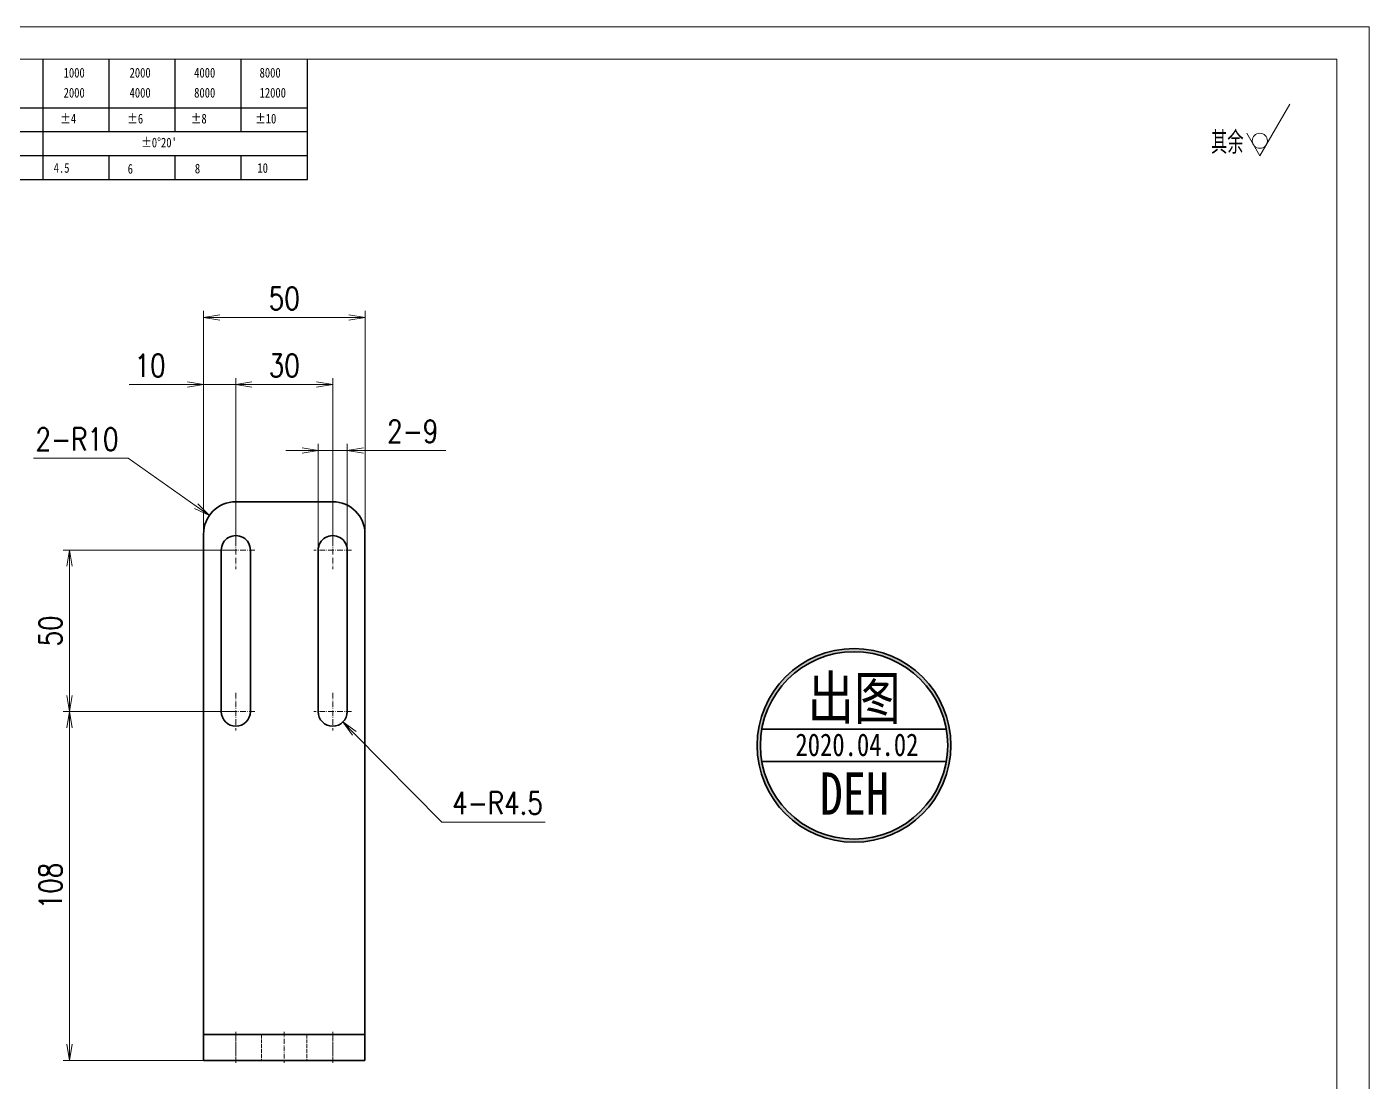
# Model space of a CAD drawing. Header units: millimetres. Extents: x 1333 to 190452, y -42879 to -5704.
# Drawn here: x 176818.8 to 177234.4, y -17493.6 to -17166.8 of the extents above; entities that cross this region are included whole.
import ezdxf
from ezdxf.enums import TextEntityAlignment as Align

# ---------------------------------------------------------------- set-up
doc = ezdxf.new("R2010")
doc.units = ezdxf.units.MM
doc.header["$LTSCALE"] = 0.5
for name, pattern in [('AM_ISO02W050x2', [3.75, 3, -0.75]), ('AM_ISO08W050x2', [9, 6, -0.75, 1.5, -0.75]), ('DASHDOT', [18.5, 12, -3, 0.5, -3]), ('DASHED', [15, 12, -3]), ('DOT2', [0.125, 0, -0.125])]:
    doc.linetypes.add(name, pattern=pattern)
for name, color, linetype, lineweight in [('中心线', 2, 'AM_ISO08W050x2', 18), ('印章专用-出图', 1, 'Continuous', 80), ('图框', 7, 'Continuous', 18), ('标注线', 3, 'Continuous', 18), ('虚线', 1, 'AM_ISO02W050x2', 18)]:
    doc.layers.add(name, color=color, linetype=linetype, lineweight=lineweight)
doc.layers.add('图\\M+19E79\\M+195B6\\M+18E9A', color=7, linetype='Continuous')
doc.layers.add('打印-禁用', color=7, linetype='Continuous', lineweight=15, plot=False)
doc.styles.add('DIM', font='romans.shx', dxfattribs={"width": 0.8, "bigfont": 'bigfont.shx'})
doc.styles.add('国标', font='simfang.ttf', dxfattribs={"width": 0.8})
doc.styles.add('机械长仿宋', font='gbenor.shx', dxfattribs={"height": 1, "bigfont": 'gbcbig.shx'})
doc.dimstyles.new('DEH 1-2$0', dxfattribs={"dimscale": 2, "dimtxt": 3.5, "dimasz": 2.5, "dimexe": 1, "dimexo": 0.625, "dimgap": 1.2, "dimtad": 1, "dimdsep": 46, "dimtxsty": 'DIM', "dimblk": 'OPEN', "dimcen": 0, "dimclrd": 8, "dimclre": 8, "dimclrt": 2, "dimazin": 2, "dimtfac": 0.5, "dimtmove": 0, "dimatfit": 3, "dimldrblk": 'OPEN', "dimfxl": 0, "dimtolj": 2, "dimlwd": 13, "dimlwe": 13, "dimarcsym": 0})
doc.dimstyles.new('DEH 1-2$4', dxfattribs={"dimscale": 2, "dimtxt": 3.5, "dimasz": 2.5, "dimexe": 1, "dimexo": 0.625, "dimgap": 1.2, "dimtad": 1, "dimtoh": 1, "dimdsep": 46, "dimtxsty": 'DIM', "dimblk": 'OPEN', "dimcen": 0, "dimclrd": 8, "dimclre": 8, "dimclrt": 2, "dimazin": 2, "dimtfac": 0.5, "dimtofl": 0, "dimtmove": 0, "dimatfit": 3, "dimldrblk": 'OPEN', "dimfxl": 0, "dimtolj": 2, "dimlwd": 18, "dimlwe": 18, "dimarcsym": 0})

# ---------------------------------------------------------------- blocks, each defined once
blk = doc.blocks.new('GZDEH零件A3图框V01版')
at = {"layer": '图\\M+19E79\\M+195B6\\M+18E9A', "color": 9}
for p, q in [((3072.2, -1561.98), (3072.2, -1554.46)), ((3082.42, -1561.98), (3082.42, -1554.46)), ((3092.64, -1561.98), (3092.64, -1554.46)), ((3102.86, -1561.98), (3102.86, -1554.46)), ((3113.09, -1573.08), (3113.09, -1554.46)), ((2996.09, -1561.98), (3113.09, -1561.98)), ((3072.2, -1573.08), (3072.2, -1561.98)), ((3082.42, -1565.68), (3082.42, -1561.98)), ((3092.64, -1565.68), (3092.64, -1561.98)), ((3102.86, -1565.68), (3102.86, -1561.98)), ((2996.09, -1565.68), (3113.09, -1565.68)), ((2996.09, -1569.38), (3113.09, -1569.38)), ((3082.42, -1573.08), (3082.42, -1569.48)), ((3092.64, -1573.08), (3092.64, -1569.38)), ((3102.86, -1573.08), (3102.86, -1569.38)), ((2990.09, -1573.08), (3113.09, -1573.08))]:
    blk.add_line(p, q, dxfattribs=at)
at = {"layer": '图框', "linetype": 'Continuous'}
for p, q in [((3272.49, -1554.46), (2882.49, -1554.46)), ((3272.49, -1832.96), (3272.49, -1554.46))]:
    blk.add_line(p, q, dxfattribs=at)
at = {"layer": '打印-禁用', "linetype": 'Continuous'}
for p, q in [((3277.49, -1549.46), (2857.49, -1549.46)), ((3277.49, -1846.46), (3277.49, -1549.46))]:
    blk.add_line(p, q, dxfattribs=at)
at = {"layer": '图\\M+19E79\\M+195B6\\M+18E9A', "color": 9, "style": '国标', "width": 0.8}
for s, p in [('1000', (3075.36, -1557.31)), ('2000', (3085.57, -1557.31)), ('4000', (3095.57, -1557.31)), ('8000', (3105.7, -1557.31)), ('2000', (3075.36, -1560.41)), ('4000', (3085.57, -1560.41)), ('8000', (3095.57, -1560.41)), ('12000', (3105.7, -1560.41)), ('±4', (3074.85, -1564.42)), ('±6', (3085.22, -1564.42)), ('±8', (3095.06, -1564.42)), ('±10', (3105.02, -1564.42)), ("±0%%D20'", (3087.38, -1568.12)), ('4.5', (3073.82, -1572.05)), ('6', (3085.28, -1572.19)), ('8', (3095.68, -1572.15)), ('10', (3105.36, -1572.06))]:
    blk.add_text(s, height=1.5, dxfattribs=at).set_placement(p)
blk = doc.blocks.new('DEH A3')
at = {"layer": '图框'}
blk.add_blockref('GZDEH零件A3图框V01版', (-2857.49, 1846.46), dxfattribs=at)
blk = doc.blocks.new('FINISHER_NON')
at = {"layer": '标注线'}
for p, q in [((0, 0), (4.62, 8)), ((-2.02, 3.5), (0, 0))]:
    blk.add_line(p, q, dxfattribs=at)
blk.add_circle((0, 2.33), 1.17, dxfattribs=at)
blk = doc.blocks.new('其余不去材料')
at = {"layer": '标注线'}
blk.add_blockref('FINISHER_NON', (0, 0), dxfattribs=at)
at = {"layer": '标注线', "color": 7, "linetype": 'DOT2', "style": '机械长仿宋'}
blk.add_text('其余', height=3.5, dxfattribs=at).set_placement((-7.56, 0.3))
blk = doc.blocks.new('_Open')
at = {"color": 0, "linetype": 'ByBlock', "lineweight": -2}
for p, q in [((-1, 0.167), (0, 0)), ((-1, -0.167), (0, 0)), ((0, 0), (-1, 0))]:
    blk.add_line(p, q, dxfattribs=at)
blk = doc.blocks.new('*D80')
at = {"layer": 'Defpoints', "color": 0, "transparency": 16777216}
for p in [(176923.5, -17256.83), (176873.5, -17323.9), (176923.5, -17323.9)]:
    blk.add_point(p, dxfattribs=at)
at = {"layer": '标注线', "color": 8, "lineweight": 13, "transparency": 16777216}
for p, q in [((176873.5, -17322.65), (176873.5, -17254.83)), ((176878.5, -17256.83), (176918.5, -17256.83)), ((176923.5, -17322.65), (176923.5, -17254.83))]:
    blk.add_line(p, q, dxfattribs=at)
at = {"layer": '标注线', "color": 8, "lineweight": 13, "transparency": 16777216, "xscale": 5, "yscale": 5, "zscale": 5, "rotation": 180}
blk.add_blockref('_Open', (176873.5, -17256.83), dxfattribs=at)
at = {"layer": '标注线', "color": 8, "lineweight": 13, "transparency": 16777216, "xscale": 5, "yscale": 5, "zscale": 5}
blk.add_blockref('_Open', (176923.5, -17256.83), dxfattribs=at)
at = {"layer": '标注线', "color": 2, "transparency": 16777216, "insert": (176898.5, -17250.93), "char_height": 7, "attachment_point": 5, "style": 'DIM'}
blk.add_mtext('\\A2;50', dxfattribs=at)
blk = doc.blocks.new('*D81')
at = {"layer": 'Defpoints', "color": 0, "transparency": 16777216}
for p in [(176873.5, -17277.62), (176873.5, -17325.66), (176883.5, -17328.9)]:
    blk.add_point(p, dxfattribs=at)
at = {"layer": '标注线', "color": 8, "lineweight": 13, "transparency": 16777216}
for p, q in [((176868.5, -17277.62), (176850.43, -17277.62)), ((176873.5, -17324.41), (176873.5, -17275.62)), ((176883.5, -17277.62), (176873.5, -17277.62)), ((176883.5, -17327.65), (176883.5, -17275.62)), ((176888.5, -17277.62), (176893.5, -17277.62))]:
    blk.add_line(p, q, dxfattribs=at)
at = {"layer": '标注线', "color": 8, "lineweight": 13, "transparency": 16777216, "xscale": 5, "yscale": 5, "zscale": 5}
blk.add_blockref('_Open', (176873.5, -17277.62), dxfattribs=at)
at = {"layer": '标注线', "color": 8, "lineweight": 13, "transparency": 16777216, "xscale": 5, "yscale": 5, "zscale": 5, "rotation": 180}
blk.add_blockref('_Open', (176883.5, -17277.62), dxfattribs=at)
at = {"layer": '标注线', "color": 2, "transparency": 16777216, "insert": (176856.97, -17271.72), "char_height": 7, "attachment_point": 5, "style": 'DIM'}
blk.add_mtext('\\A2;10', dxfattribs=at)
blk = doc.blocks.new('*D82')
at = {"layer": 'Defpoints', "color": 0, "transparency": 16777216}
for p in [(176913.5, -17277.62), (176883.5, -17328.9), (176913.5, -17328.9)]:
    blk.add_point(p, dxfattribs=at)
at = {"layer": '标注线', "color": 8, "lineweight": 13, "transparency": 16777216}
for p, q in [((176883.5, -17327.65), (176883.5, -17275.62)), ((176888.5, -17277.62), (176908.5, -17277.62)), ((176913.5, -17327.65), (176913.5, -17275.62))]:
    blk.add_line(p, q, dxfattribs=at)
at = {"layer": '标注线', "color": 8, "lineweight": 13, "transparency": 16777216, "xscale": 5, "yscale": 5, "zscale": 5, "rotation": 180}
blk.add_blockref('_Open', (176883.5, -17277.62), dxfattribs=at)
at = {"layer": '标注线', "color": 8, "lineweight": 13, "transparency": 16777216, "xscale": 5, "yscale": 5, "zscale": 5}
blk.add_blockref('_Open', (176913.5, -17277.62), dxfattribs=at)
at = {"layer": '标注线', "color": 2, "transparency": 16777216, "insert": (176898.5, -17271.72), "char_height": 7, "attachment_point": 5, "style": 'DIM'}
blk.add_mtext('\\A2;30', dxfattribs=at)
blk = doc.blocks.new('*D83')
at = {"layer": 'Defpoints', "color": 0, "transparency": 16777216}
for p in [(176883.5, -17378.9), (176832.02, -17486.9), (176876.12, -17486.9)]:
    blk.add_point(p, dxfattribs=at)
at = {"layer": '标注线', "color": 8, "lineweight": 13, "transparency": 16777216}
for p, q in [((176882.25, -17378.9), (176830.02, -17378.9)), ((176832.02, -17383.9), (176832.02, -17481.9)), ((176874.87, -17486.9), (176830.02, -17486.9))]:
    blk.add_line(p, q, dxfattribs=at)
at = {"layer": '标注线', "color": 8, "lineweight": 13, "transparency": 16777216, "xscale": 5, "yscale": 5, "zscale": 5}
for p, rotation in [((176832.02, -17378.9), 90), ((176832.02, -17486.9), 270)]:
    blk.add_blockref('_Open', p, dxfattribs=dict(at, rotation=rotation))
at = {"layer": '标注线', "color": 2, "transparency": 16777216, "insert": (176826.12, -17432.9), "char_height": 7, "attachment_point": 5, "rotation": 90, "style": 'DIM'}
blk.add_mtext('\\A2;108', dxfattribs=at)
blk = doc.blocks.new('*D84')
at = {"layer": 'Defpoints', "color": 0, "transparency": 16777216}
for p in [(176832.02, -17328.9), (176883.5, -17328.9), (176883.5, -17378.9)]:
    blk.add_point(p, dxfattribs=at)
at = {"layer": '标注线', "color": 8, "lineweight": 13, "transparency": 16777216}
for p, q in [((176882.25, -17328.9), (176830.02, -17328.9)), ((176832.02, -17373.9), (176832.02, -17333.9)), ((176882.25, -17378.9), (176830.02, -17378.9))]:
    blk.add_line(p, q, dxfattribs=at)
at = {"layer": '标注线', "color": 8, "lineweight": 13, "transparency": 16777216, "xscale": 5, "yscale": 5, "zscale": 5}
for p, rotation in [((176832.02, -17328.9), 90), ((176832.02, -17378.9), 270)]:
    blk.add_blockref('_Open', p, dxfattribs=dict(at, rotation=rotation))
at = {"layer": '标注线', "color": 2, "transparency": 16777216, "insert": (176826.12, -17353.9), "char_height": 7, "attachment_point": 5, "rotation": 90, "style": 'DIM'}
blk.add_mtext('\\A2;50', dxfattribs=at)
blk = doc.blocks.new('*D85')
at = {"layer": 'Defpoints', "color": 0, "transparency": 16777216}
for p in [(176918, -17298.01), (176909, -17328.9), (176918, -17328.9)]:
    blk.add_point(p, dxfattribs=at)
at = {"layer": '标注线', "color": 8, "lineweight": 13, "transparency": 16777216}
for p, q in [((176904, -17298.01), (176899, -17298.01)), ((176909, -17327.65), (176909, -17296.01)), ((176909, -17298.01), (176918, -17298.01)), ((176918, -17327.65), (176918, -17296.01)), ((176923, -17298.01), (176948.53, -17298.01))]:
    blk.add_line(p, q, dxfattribs=at)
at = {"layer": '标注线', "color": 8, "lineweight": 13, "transparency": 16777216, "xscale": 5, "yscale": 5, "zscale": 5}
blk.add_blockref('_Open', (176909, -17298.01), dxfattribs=at)
at = {"layer": '标注线', "color": 8, "lineweight": 13, "transparency": 16777216, "xscale": 5, "yscale": 5, "zscale": 5, "rotation": 180}
blk.add_blockref('_Open', (176918, -17298.01), dxfattribs=at)
at = {"layer": '标注线', "color": 2, "transparency": 16777216, "insert": (176938.27, -17292.11), "char_height": 7, "attachment_point": 5, "style": 'DIM'}
blk.add_mtext('\\A2;{\\Fromans,bigfont|c134;2-}9', dxfattribs=at)
blk = doc.blocks.new('*D86')
at = {"layer": 'Defpoints', "color": 0, "transparency": 16777216}
for p in [(176875.32, -17318.15), (176883.5, -17323.9)]:
    blk.add_point(p, dxfattribs=at)
at = {"layer": '标注线', "color": 8, "lineweight": 18, "transparency": 16777216}
for p, q in [((176820.84, -17300.46), (176850.18, -17300.46)), ((176850.18, -17300.46), (176871.23, -17315.27))]:
    blk.add_line(p, q, dxfattribs=at)
at = {"layer": '标注线', "color": 8, "lineweight": 18, "transparency": 16777216, "xscale": 5, "yscale": 5, "zscale": 5, "rotation": 324.8769544580836}
blk.add_blockref('_Open', (176875.32, -17318.15), dxfattribs=at)
at = {"layer": '标注线', "color": 2, "transparency": 16777216, "insert": (176834.31, -17294.56), "char_height": 7, "attachment_point": 5, "style": 'DIM'}
blk.add_mtext('\\A2;{\\Fromans,bigfont|c134;2-}R10', dxfattribs=at)
blk = doc.blocks.new('*D87')
at = {"layer": 'Defpoints', "color": 0, "transparency": 16777216}
for p in [(176913.5, -17378.9), (176916.66, -17382.1)]:
    blk.add_point(p, dxfattribs=at)
at = {"layer": '标注线', "color": 8, "lineweight": 18, "transparency": 16777216}
for p, q in [((176947.32, -17413.09), (176920.18, -17385.66)), ((176979.32, -17413.09), (176947.32, -17413.09))]:
    blk.add_line(p, q, dxfattribs=at)
at = {"layer": '标注线', "color": 8, "lineweight": 18, "transparency": 16777216, "xscale": 5, "yscale": 5, "zscale": 5, "rotation": 134.6850259318456}
blk.add_blockref('_Open', (176916.66, -17382.1), dxfattribs=at)
at = {"layer": '标注线', "color": 2, "transparency": 16777216, "insert": (176964.52, -17407.19), "char_height": 7, "attachment_point": 5, "style": 'DIM'}
blk.add_mtext('\\A2;{\\Fromans,bigfont|c134;4-}R4.5', dxfattribs=at)
blk = doc.blocks.new('出图章')
at = {"layer": '印章专用-出图'}
h = blk.add_hatch(color=256, dxfattribs=at)
h.paths.add_polyline_path([(-15, 0, 1), (15, 0, 1)])
h.paths.add_polyline_path([(14.5, 0, -1), (-14.5, 0, -1)], flags=16)
h.paths.add_polyline_path([(-7.31, -12.35), (7.41, -12.35), (7.41, -2.73), (-7.31, -2.73)], flags=8)
at = {"layer": '印章专用-出图', "lineweight": 35}
for p, q in [((-14.28, 2.5), (14.28, 2.5)), ((-14.28, -2.5), (14.28, -2.5))]:
    blk.add_line(p, q, dxfattribs=at)
for radius in [15, 14.5]:
    blk.add_circle((0, 0), radius, dxfattribs=at)
at = {"layer": '印章专用-出图', "color": 4, "style": '国标', "width": 0.8}
blk.add_text('DEH', height=6.562, dxfattribs=at).set_placement((0.05, -10.74), align=Align.CENTER)
at = {"layer": '印章专用-出图', "color": 3, "style": '国标', "width": 0.8}
blk.add_attdef('出图', text='', height=6.6, dxfattribs=at).set_placement((0, 7.35), align=Align.MIDDLE_CENTER)
at = {"layer": '印章专用-出图', "color": 2, "style": '国标', "width": 0.8}
blk.add_attdef('XXXX.XX.XX', text='', height=3.5, dxfattribs=at).set_placement((0.45, 0.1), align=Align.MIDDLE_CENTER)
blk = doc.blocks.new('YZ-CT')
at = {"layer": '印章专用-出图'}
blk.add_blockref('出图章', (0.63, 0), dxfattribs=at).add_auto_attribs({'出图': '出图', 'XXXX.XX.XX': '2020.04.02'})

msp = doc.modelspace()

# ---------------------------------------------------------------- linework, layer by layer
at = {"color": 7, "lineweight": 35}
for p, q in [((176883.499, -17313.903), (176913.499, -17313.903)), ((176873.499, -17478.903), (176873.499, -17323.903)), ((176923.499, -17478.903), (176923.499, -17323.903)), ((176878.999, -17378.903), (176878.999, -17328.903)), ((176887.999, -17328.903), (176887.999, -17378.903)), ((176908.999, -17378.903), (176908.999, -17328.903)), ((176917.999, -17328.903), (176917.999, -17378.903)), ((176873.499, -17478.903), (176923.499, -17478.903)), ((176873.499, -17478.903), (176923.499, -17478.903)), ((176873.499, -17486.903), (176923.499, -17486.903))]:
    msp.add_line(p, q, dxfattribs=at)
at = {"color": 7, "lineweight": 35, "ltscale": 0.2}
for p, q in [((176873.499, -17486.903), (176873.499, -17478.903)), ((176923.499, -17486.903), (176923.499, -17478.903))]:
    msp.add_line(p, q, dxfattribs=at)
at = {"color": 7, "lineweight": 35}
for centre, radius, start, end in [((176883.499, -17323.903), 10, 90, 179.99999), ((176913.499, -17323.903), 10, 0, 90), ((176883.499, -17328.903), 4.5, 0, 180.00001), ((176913.499, -17328.903), 4.5, 0, 180.00001), ((176883.499, -17378.903), 4.5, 180.00001, 0), ((176913.499, -17378.903), 4.5, 180.00001, 0)]:
    msp.add_arc(centre, radius, start, end, dxfattribs=at)
at = {"layer": '中心线', "linetype": 'DASHDOT', "lineweight": 13, "ltscale": 0.2925}
for p, q in [((176883.499, -17323.053), (176883.499, -17334.753)), ((176913.499, -17323.053), (176913.499, -17334.753)), ((176883.499, -17373.053), (176883.499, -17384.753)), ((176913.499, -17373.053), (176913.499, -17384.753))]:
    msp.add_line(p, q, dxfattribs=at)
at = {"layer": '中心线', "linetype": 'DASHDOT', "lineweight": 13, "ltscale": 0.292505}
for p, q in [((176889.349, -17328.903), (176877.649, -17328.903)), ((176919.349, -17328.903), (176907.649, -17328.903)), ((176889.349, -17378.903), (176877.649, -17378.903)), ((176919.349, -17378.903), (176907.649, -17378.903))]:
    msp.add_line(p, q, dxfattribs=at)
at = {"layer": '中心线', "linetype": 'DASHDOT', "lineweight": 13, "ltscale": 0.239999}
for p, q in [((176883.499, -17487.703), (176883.499, -17478.103)), ((176913.499, -17487.703), (176913.499, -17478.103))]:
    msp.add_line(p, q, dxfattribs=at)
at = {"layer": '中心线', "linetype": 'DASHDOT', "lineweight": 13, "ltscale": 0.240015}
msp.add_line((176898.499, -17478.103), (176898.499, -17487.703), dxfattribs=at)
at = {"layer": '虚线', "linetype": 'DASHED', "lineweight": 13, "ltscale": 0.2}
for p, q in [((176883.499, -17486.903), (176883.499, -17478.903)), ((176891.499, -17478.903), (176891.499, -17486.903)), ((176905.499, -17478.903), (176905.499, -17486.903)), ((176913.499, -17486.903), (176913.499, -17478.903))]:
    msp.add_line(p, q, dxfattribs=at)

# ---------------------------------------------------------------- block references
at = {"layer": '印章专用-出图', "xscale": 2, "yscale": 2, "zscale": 2}
msp.add_blockref('YZ-CT', (177073.67, -17389.361), dxfattribs=at)
at = {"layer": '图框', "xscale": 2, "yscale": 2, "zscale": 2}
msp.add_blockref('DEH A3', (176394.443, -17760.849), dxfattribs=at)
at = {"layer": '标注线', "xscale": 2, "yscale": 2, "zscale": 2}
msp.add_blockref('其余不去材料', (177200.605, -17206.777), dxfattribs=at)

# ---------------------------------------------------------------- dimensions: what is measured, and where the dimension line sits
at = {"layer": '标注线'}
for base, p1, p2, picture, middle in [((176923.499, -17256.833), (176873.499, -17323.903), (176923.499, -17323.903), '*D80', (176898.499, -17250.933)), ((176873.499, -17277.619), (176883.499, -17328.903), (176873.499, -17325.655), '*D81', (176856.966, -17271.719)), ((176913.499, -17277.619), (176883.499, -17328.903), (176913.499, -17328.903), '*D82', (176898.499, -17271.719))]:
    dim = msp.add_linear_dim(base=base, p1=p1, p2=p2, dimstyle='DEH 1-2$0', dxfattribs=at)
    dim.commit()
    dim.dimension.update_dxf_attribs({"geometry": picture, "text_midpoint": middle})
for center, mpoint, text, picture, middle in [((176883.499, -17323.903), (176875.32, -17318.149), '{\\Fromans,bigfont|c134;2-}<>', '*D86', (176834.311, -17300.464)), ((176913.499, -17378.903), (176916.663, -17382.102), '{\\Fromans,bigfont|c134;4-}<>', '*D87', (176964.516, -17413.094))]:
    dim = msp.add_radius_dim(center=center, mpoint=mpoint, text=text, dimstyle='DEH 1-2$4', dxfattribs=at)
    dim.commit()
    dim.dimension.update_dxf_attribs({"geometry": picture, "text_midpoint": middle, "dimtype": 164})
dim = msp.add_linear_dim(base=(176917.999, -17298.012), p1=(176908.999, -17328.903), p2=(176917.999, -17328.903), text='{\\Fromans,bigfont|c134;2-}<>', dimstyle='DEH 1-2$0', dxfattribs=at)
dim.commit()
dim.dimension.update_dxf_attribs({"geometry": '*D85', "text_midpoint": (176938.266, -17292.112)})
for base, p2, picture, middle in [((176832.024, -17328.903), (176883.499, -17328.903), '*D84', (176826.124, -17353.903)), ((176832.024, -17486.903), (176876.121, -17486.903), '*D83', (176826.124, -17432.903))]:
    dim = msp.add_linear_dim(base=base, p1=(176883.499, -17378.903), p2=p2, angle=90, dimstyle='DEH 1-2$0', dxfattribs=at)
    dim.commit()
    dim.dimension.update_dxf_attribs({"geometry": picture, "text_midpoint": middle})

doc.saveas('drawing.dxf')
